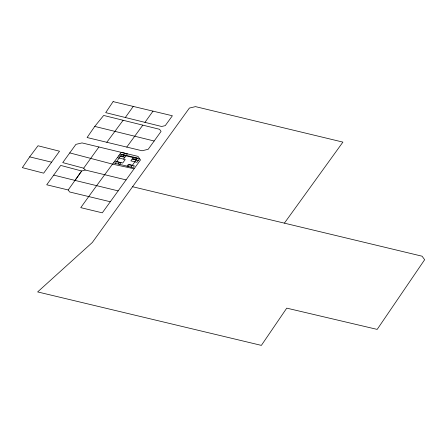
<?xml version="1.0" encoding="UTF-8"?>
<svg xmlns="http://www.w3.org/2000/svg" width="447" height="447" viewBox="0 0 447 447"><rect width="100%" height="100%" fill="white"/><g stroke="black" fill="none" stroke-linecap="round" stroke-linejoin="round"><path stroke-width="0.67" d="M29.67 156.869L38.001 145.761L59.524 151.215L43.677 173.162L22.35 167.642L29.67 156.869L51.595 162.183M94.753 126.412L87.098 137.536L142.057 150.768L148.164 149.309L161.076 131.418L159.59 129.3L103.67 115.449L94.753 126.412L154.165 141.006M53.724 175.101L75.057 180.42L81.672 171L60.708 165.418L46.728 184.79L68.207 189.964L81.661 171.005L85.221 170.005L126.088 179.89M125.333 117.5L133.262 106.42M144.951 122.355L153.008 111.135M123.551 159.104L127.361 153.829L121.271 152.36C107.615 170.681 94.049 189.053 80.762 207.648L102.296 212.839L140.503 159.92L137.994 156.389L82.013 142.917L75.917 144.37L62.742 162.607L83.667 168.184L98.916 146.979M115.326 163.356L121.88 154.293L137.564 158.07L131.01 167.139M118.293 164.071L119.539 162.356L116.566 161.641M124.501 155.489L123.607 156.724L120.634 156.009M119.735 164.384L121.008 162.624M127.049 166.144L128.317 164.384L134.413 165.854L133.139 167.614L113.644 162.915M128.043 166.424L129.289 164.703L132.256 165.418M134.251 157.836L133.357 159.076L136.324 159.791M284.448 223.07L342.91 142.112L195.484 106.626L189.388 108.073L92.322 242.475L37.637 291.925L261.366 345.386L286.745 308.139L377.179 329.394L424.65 259.713L422.074 256.198L132.586 186.723M142.822 125.149L126.769 147.085M123.126 120.271L106.816 142.28M134.117 168.759L112.728 164.183L69.754 152.896M110.297 201.748L69.615 191.975L68.207 189.964M119.997 154.12L126.093 155.59M121.528 154.774L137.218 158.551M118.729 155.88L124.819 157.35M132.133 159.11L138.229 160.579M117.455 157.64L125.255 159.518L122.713 163.038L114.913 161.155M75.057 180.42L118.153 190.875M83.667 168.184L85.221 170.005M113.108 101.614L105.704 112.638L161.607 126.484L165.256 125.629L172.391 115.762L113.108 101.614M133.402 157.35L130.859 160.87L136.955 162.334L139.498 158.819L133.402 157.35"/></g></svg>
